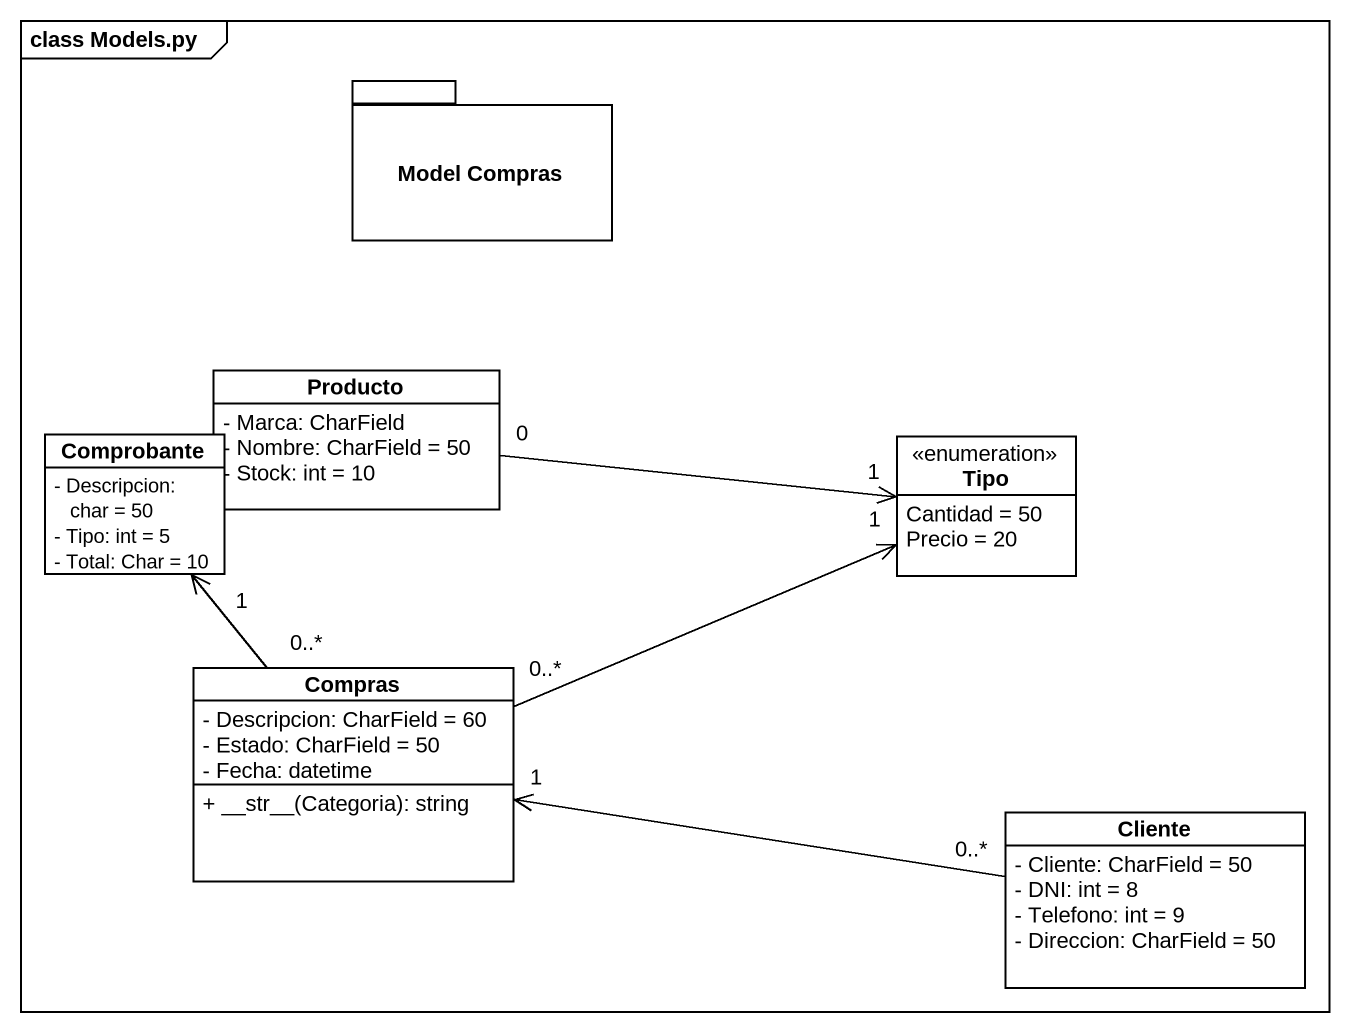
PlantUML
@startuml
mainframe class Models.py
hide circle
hide empty members
skinparam classAttributeIconSize 0
package "Model Compras" as Model_Compras {
}
class Producto {
  - Marca: CharField
  - Nombre: CharField = 50
  - Stock: int = 10
}
class Comprobante {
  - Descripcion: char = 50
  - Tipo: int = 5
  - Total: Char = 10
}
enum Tipo {
  Cantidad = 50
  Precio = 20
}
class Compras {
  - Descripcion: CharField = 60
  - Estado: CharField = 50
  - Fecha: datetime
  + ~__str~__(Categoria): string
}
class Cliente {
  - Cliente: CharField = 50
  - DNI: int = 8
  - Telefono: int = 9
  - Direccion: CharField = 50
}
Producto "0" -right-> "1" Tipo
Compras "0..*" -up-> "1" Comprobante
Compras "0..*" -right-> "1" Tipo
Cliente "0..*" -left-> "1" Compras
@enduml
